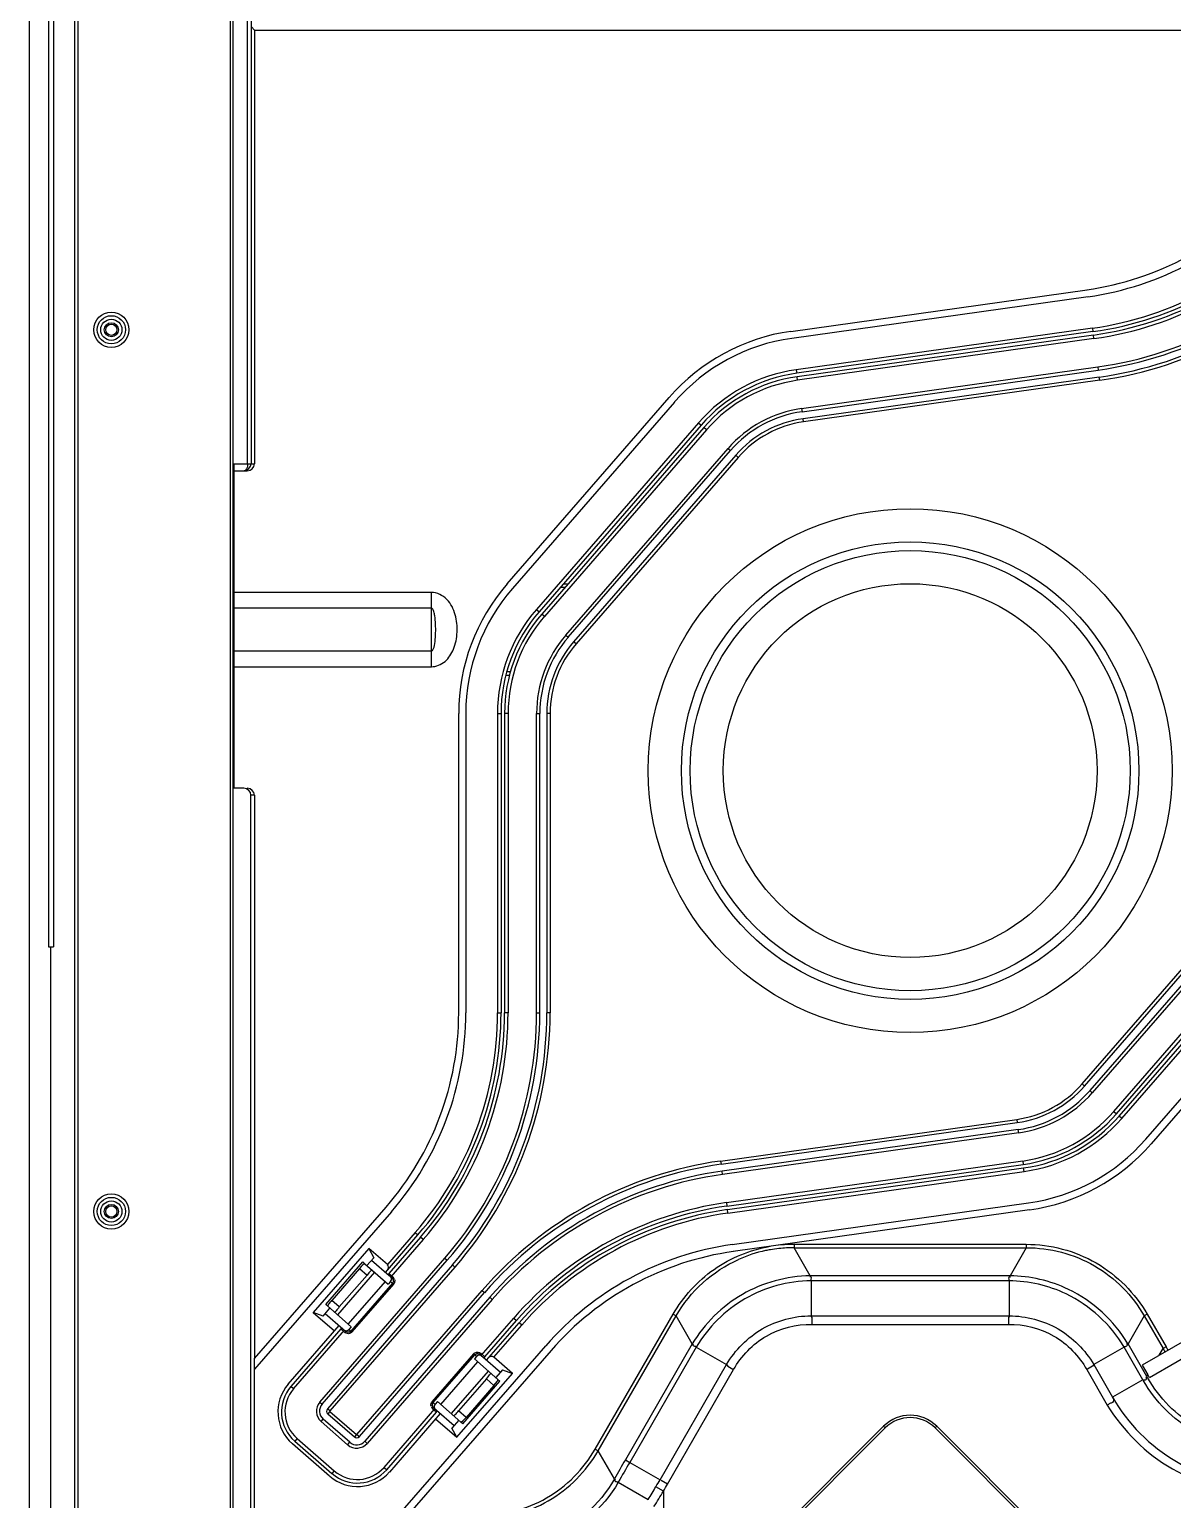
# Model space of a CAD drawing. Header units: millimetres. Extents: x -1070 to 42146, y 1440 to 12921.
# Drawn here: x 31676 to 31838.1, y 5099.8 to 5308.3 of the extents above; entities that cross this region are included whole.
import ezdxf

# ---------------------------------------------------------------- set-up
doc = ezdxf.new("R2010")
doc.units = ezdxf.units.MM
for name, color, linetype in [('30303M0020012R002实线CONTINUOUS', 7, 'Continuous'), ('DW-PLUS-XIANGTI实线CONTINUOUS', 7, 'Continuous'), ('MOUZU_COVER实线CONTINUOUS', 7, 'Continuous')]:
    doc.layers.add(name, color=color, linetype=linetype)

# ---------------------------------------------------------------- blocks, each defined once
blk = doc.blocks.new('HJRTY45UYJDFGD')
at = {"layer": '30303M0020012R002实线CONTINUOUS', "color": 251}
for centre, radius in [((-238.28, 437.4), 2), ((-238.28, 437.4), 1.5), ((-238.28, 437.4), 1), ((-238.28, 437.4), 0.8), ((-238.28, 312.4), 2), ((-238.28, 312.4), 1.5), ((-238.28, 312.4), 1), ((-238.28, 312.4), 0.8)]:
    blk.add_circle(centre, radius, dxfattribs=at)
at = {"layer": 'DW-PLUS-XIANGTI实线CONTINUOUS', "color": 251}
for p, q in [((-249.9, 0.8), (-249.9, 999)), ((-221.37, 123.31), (-221.37, 876.49)), ((-221.03, 876.85), (-221.03, 122.95)), ((-247.19, 601.9), (-247.19, 397.9)), ((-246.49, 601.9), (-246.49, 397.9)), ((-243.52, 601.9), (-243.52, 397.9)), ((-243.03, 601.9), (-243.03, 397.9)), ((-218.96, 418.4), (-218.96, 482.41)), ((-218.47, 481.91), (-218.47, 418.4)), ((-218.41, 480.33), (-218, 479.9)), ((-218, 479.9), (-218, 418.4)), ((-218, 479.9), (-38.45, 479.9)), ((-141.93, 437.17), (-99.92, 443.08)), ((-99.78, 442.09), (-141.79, 436.18)), ((-99.16, 437.63), (-141.16, 431.73)), ((-99.09, 437.14), (-141.09, 431.23)), ((-99.16, 437.63), (-99.09, 437.14)), ((-141.16, 431.73), (-141.09, 431.23)), ((-182.16, 401.37), (-159.16, 427.82)), ((-158.41, 427.16), (-181.4, 400.71)), ((-155.01, 424.21), (-178, 397.76)), ((-154.64, 423.88), (-177.63, 397.43)), ((-155.01, 424.21), (-154.64, 423.88)), ((-220.9, 418.4), (-220.9, 372.4)), ((-220.9, 418.4), (-218.96, 418.4)), ((-220.9, 417.4), (-219, 417.4)), ((-218.96, 418.4), (-218.54, 418.4)), ((-218.54, 418.4), (-218.47, 418.4)), ((-218.47, 418.4), (-218, 418.4)), ((-174.61, 400.9), (-173.95, 400.9)), ((-174.18, 401.4), (-173.51, 401.4)), ((-247.19, 399.96), (-247.19, 349.9)), ((-246.49, 399.9), (-246.49, 349.9)), ((-243.52, 399.69), (-243.52, 126.74)), ((-243.03, 399.65), (-243.03, 126.71)), ((-192.9, 400.17), (-220.9, 400.17)), ((-192.9, 389.63), (-192.9, 400.17)), ((-192.9, 397.93), (-220.9, 397.93)), ((-178, 397.76), (-177.63, 397.43)), ((-220.9, 391.87), (-192.9, 391.87)), ((-220.9, 389.63), (-192.9, 389.63)), ((-181.75, 388.4), (-182.35, 388.4)), ((-181.61, 388.9), (-182.22, 388.9)), ((-189.02, 340.58), (-189.02, 383)), ((-188.02, 383), (-188.02, 340.58)), ((-183.52, 383), (-183.52, 340.58)), ((-183.52, 383), (-183.02, 383)), ((-183.02, 383), (-183.02, 340.58)), ((-219.48, 372.4), (-220.9, 372.4)), ((-218.48, 259.72), (-218.48, 371.4)), ((-218, 371.4), (-218.48, 371.4)), ((-218, 371.4), (-218, 291.54)), ((-95.36, 325.92), (-72.37, 352.37)), ((-94.99, 325.59), (-72, 352.04)), ((-247.19, 349.9), (-246.49, 349.9)), ((-246.9, 349.9), (-246.9, 126.74)), ((-91.59, 322.64), (-68.6, 349.09)), ((-67.84, 348.43), (-90.84, 321.98)), ((-183.52, 340.58), (-183.02, 340.58)), ((-94.99, 325.59), (-95.36, 325.92)), ((-150.91, 312.66), (-108.91, 318.57)), ((-150.84, 312.17), (-108.84, 318.07)), ((-108.84, 318.07), (-108.91, 318.57)), ((-218, 291.54), (-199.33, 313.02)), ((-150.84, 312.17), (-150.91, 312.66)), ((-150.22, 307.71), (-108.21, 313.62)), ((-198.57, 312.37), (-218, 290.02)), ((-108.07, 312.63), (-150.08, 306.72)), ((-199.42, 303.77), (-194.8, 309.09)), ((-195.18, 309.42), (-199.14, 304.86)), ((-195.18, 309.42), (-194.8, 309.09)), ((-201.78, 307.15), (-209.65, 298.1)), ((-199.14, 304.86), (-201.78, 307.15)), ((-201.78, 307.15), (-201.06, 305.85)), ((-141.46, 307.75), (-108.54, 307.75)), ((-141.46, 307.75), (-141.46, 307.26)), ((-141.46, 307.26), (-108.54, 307.26)), ((-139.17, 303.29), (-141.46, 307.26)), ((-108.54, 307.26), (-110.83, 303.29)), ((-108.54, 307.75), (-108.54, 307.26)), ((-202.03, 304.73), (-201.06, 305.85)), ((-201.38, 305.48), (-198.89, 303.32)), ((-110.83, 303.29), (-139.17, 303.29)), ((-110.94, 302.57), (-139.06, 302.57)), ((-139.06, 302.57), (-139.06, 297.61)), ((-110.94, 302.57), (-110.94, 297.61)), ((-209.65, 298.1), (-206.63, 295.47)), ((-208.26, 297.56), (-209.65, 298.1)), ((-208.26, 297.56), (-207.28, 298.69)), ((-213.19, 287.93), (-205.98, 296.23)), ((-207.94, 297.93), (-205.45, 295.77)), ((-185.08, 291.31), (-180.46, 296.62)), ((-184.04, 291.74), (-180.08, 296.29)), ((-180.08, 296.29), (-180.46, 296.62)), ((-169.67, 278.69), (-158.61, 297.84)), ((-169.25, 278.45), (-158.19, 297.6)), ((-158.61, 297.84), (-158.19, 297.6)), ((-155.9, 293.63), (-158.19, 297.6)), ((-139.06, 297.61), (-110.94, 297.61)), ((-138.93, 296.39), (-111.07, 296.39)), ((-91.81, 297.6), (-94.1, 293.63)), ((-80.93, 297.05), (-92.08, 290.61)), ((-91.39, 297.84), (-91.81, 297.6)), ((-91.81, 297.6), (-89.12, 292.95)), ((-91.39, 297.84), (-88.71, 293.19)), ((-91.08, 288.88), (-79.93, 295.32)), ((-197.6, 269.28), (-176.68, 293.34)), ((-175.93, 292.69), (-196.28, 269.28)), ((-155.9, 293.63), (-165.39, 277.19)), ((-155.33, 293.18), (-164.77, 276.83)), ((-155.33, 293.18), (-151.03, 290.7)), ((-94.67, 293.18), (-98.97, 290.7)), ((-91.99, 288.53), (-94.67, 293.18)), ((-91.42, 288.98), (-94.1, 293.63)), ((-89.67, 292.01), (-89.12, 292.95)), ((-88.71, 293.19), (-89.12, 292.95)), ((-218, 269.28), (-218, 291.54)), ((-185.6, 291.77), (-183.11, 289.6)), ((-181.4, 289.44), (-184.04, 291.74)), ((-182.79, 289.97), (-183.77, 288.85)), ((-182.79, 289.97), (-181.4, 289.44)), ((-160.47, 274.35), (-151.03, 290.7)), ((-159.42, 273.74), (-150.04, 289.98)), ((-99.96, 289.98), (-97.05, 284.94)), ((-98.97, 290.7), (-96.29, 286.05)), ((-92.08, 290.61), (-91.28, 289.22)), ((-189.27, 280.38), (-181.4, 289.44)), ((-91.99, 288.53), (-96.29, 286.05)), ((-91.42, 288.98), (-91.28, 289.22)), ((-191.64, 283.76), (-198.85, 275.46)), ((-192.17, 284.22), (-189.67, 282.06)), ((-192.29, 283.01), (-189.27, 280.38)), ((-189.02, 282.81), (-190, 281.69)), ((-189.27, 280.38), (-190, 281.69)), ((-128.77, 281.95), (-157.05, 253.67)), ((-128.54, 281.72), (-156.82, 253.44)), ((-128.77, 281.95), (-128.54, 281.72)), ((-121.23, 281.95), (-121.46, 281.72)), ((-93.18, 253.44), (-121.46, 281.72)), ((-92.95, 253.67), (-121.23, 281.95)), ((-207.32, 274.87), (-212.6, 279.46)), ((-169.67, 278.69), (-169.25, 278.45)), ((-166.95, 274.48), (-169.25, 278.45)), ((-165.39, 277.19), (-164.77, 276.83)), ((-164.77, 276.83), (-160.47, 274.35)), ((-166.39, 274.03), (-162.14, 271.55)), ((-160, 272.75), (-161.05, 273.38)), ((-159.42, 273.74), (-160.33, 274.27)), ((-160, 272.75), (-160, 227.05))]:
    blk.add_line(p, q, dxfattribs=at)
for centre in [(-238.28, 437.4), (-238.28, 312.4)]:
    blk.add_circle(centre, 2.5, dxfattribs=at)
for centre, radius, start, end in [((-105.77, 484.67), 42, 278, 319), ((-105.77, 484.67), 43, 278, 319), ((-105.77, 484.67), 47.5, 278, 319), ((-105.77, 484.67), 48, 278, 319), ((-138.03, 409.45), 28, 98, 139), ((-138.03, 409.45), 27, 98, 139), ((-138.03, 409.45), 22.5, 98, 139), ((-138.03, 409.45), 22, 98, 139), ((-161.02, 383), 28, 139, 180), ((-161.02, 383), 27, 139, 180), ((-161.02, 383), 22.5, 139, 180), ((-161.02, 383), 22, 139, 180), ((-231.02, 340.58), 42, 319, 0), ((-231.02, 340.58), 43, 319, 0), ((-231.02, 340.58), 47.5, 319, 0), ((-231.02, 340.58), 48, 319, 0), ((-111.97, 340.35), 22, 278, 319), ((-111.97, 340.35), 22.5, 278, 319), ((-111.97, 340.35), 27, 278, 319), ((-111.97, 340.35), 28, 278, 319), ((-144.23, 265.13), 48, 98, 139), ((-144.23, 265.13), 47.5, 98, 139), ((-144.23, 265.13), 43, 98, 139), ((-144.23, 265.13), 42, 98, 139), ((-141.54, 288.04), 19.22, 101.9324, 113.9689), ((-141.53, 287.96), 19.3, 99.8266, 101.9249), ((-141.49, 287.76), 19.5, 96.2384, 99.8245), ((-141.45, 287.52), 20.22, 90.0219, 96.268), ((-141.48, 287.61), 19.65, 89.9531, 96.2379), ((-72, 302.86), 19.78, 210.0594, 211.6406), ((-71.98, 302.87), 19.32, 210.0524, 211.6715), ((-208.66, 283.99), 6, 139, 229), ((-78.45, 296.16), 15.54, 209.4045, 209.9968), ((-74.06, 298.69), 19.89, 209.2294, 209.9598), ((-125, 278.18), 5.33, 45, 135), ((-125, 278.18), 5, 45, 135), ((-203.38, 279.4), 6, 229, 319)]:
    blk.add_arc(centre, radius, start, end, dxfattribs=at)
for centre, major_axis, ratio, start_param, end_param in [((-219, 418.4), (1, 0), 0.999391, -1.570796, 0), ((-219.48, 371.4), (-1, 0), 0.999391, 3.141593, 4.712389), ((-219, 371.4), (1, 0), 0.999391, 0, 1.570796), ((-199.47, 304.48), (0.328, 0.377), 1, -1.570796, 0), ((-184.37, 291.36), (0.377, -0.328), 1, 1.570796, 3.141593), ((-73.75, 300.27), (-10.47, -18.13), 0.955319, -0.504035, -0.484694)]:
    blk.add_ellipse(centre, major_axis=major_axis, ratio=ratio, start_param=start_param, end_param=end_param, dxfattribs=at)
for points in [[(-219.45, 417.4), (-218.98, 417.4), (-218.46, 417.93), (-218.47, 418.4)], [(-158.19, 297.6), (-156.21, 301.05), (-152.98, 303.98), (-149.35, 305.6)], [(-139.16, 303.29), (-142.49, 303.24), (-145.91, 302.31), (-148.79, 300.64)], [(-139.06, 302.57), (-142.3, 302.54), (-145.63, 301.63), (-148.43, 300.02)], [(-102.88, 300.71), (-105.37, 301.89), (-108.18, 302.54), (-110.94, 302.57)], [(-102.56, 301.36), (-105.12, 302.58), (-108, 303.25), (-110.84, 303.29)], [(-148.79, 300.64), (-151.67, 298.98), (-154.19, 296.49), (-155.89, 293.63)], [(-94.67, 293.18), (-96.56, 296.38), (-99.53, 299.11), (-102.88, 300.71)], [(-94.11, 293.63), (-96.06, 296.91), (-99.12, 299.71), (-102.56, 301.36)], [(-148.43, 300.02), (-151.23, 298.4), (-153.68, 295.97), (-155.33, 293.18)], [(-139.07, 297.61), (-138.86, 297.29), (-138.93, 296.87), (-138.93, 296.49)], [(-110.93, 297.61), (-111.14, 297.29), (-111.06, 296.87), (-111.07, 296.49)], [(-151.03, 290.7), (-150.86, 290.37), (-150.45, 290.22), (-150.13, 290.03)], [(-98.97, 290.7), (-99.14, 290.37), (-99.55, 290.22), (-99.87, 290.03)], [(-84.82, 281.23), (-87.72, 282.92), (-90.23, 285.48), (-91.91, 288.39)], [(-84.45, 281.86), (-87.25, 283.49), (-89.68, 285.95), (-91.29, 288.76)], [(-165.39, 277.19), (-165.91, 276.29), (-166.43, 275.38), (-166.95, 274.48)], [(-164.77, 276.83), (-165.31, 275.9), (-165.85, 274.97), (-166.39, 274.04)], [(-166.95, 274.48), (-168.99, 270.84), (-172.52, 267.75), (-176.44, 266.32)], [(-166.39, 274.03), (-168.53, 270.27), (-172.22, 267.09), (-176.29, 265.63)], [(-162.14, 271.55), (-161.77, 272.16), (-161.41, 272.77), (-161.05, 273.38)], [(-161.05, 273.38), (-160.85, 273.7), (-160.66, 274.03), (-160.47, 274.35)], [(-160, 272.75), (-159.81, 273.08), (-159.61, 273.41), (-159.42, 273.74)], [(-161.33, 270.55), (-160.88, 271.28), (-160.44, 272.02), (-160, 272.75)]]:
    blk.add_open_spline(points, degree=3, dxfattribs=at)
for points, knots in [([(-219.36, 417.42), (-219.37, 417.41), (-219.4, 417.4), (-219.43, 417.4), (-219.45, 417.4)], [0, 0, 0, 0, 0.512546, 1, 1, 1, 1]), ([(-218.96, 418.4), (-218.96, 418.28), (-218.99, 417.94), (-219.13, 417.52), (-219.36, 417.42)], [0, 0, 0, 0, 0.32168, 1, 1, 1, 1]), ([(-189.76, 392.12), (-189.44, 392.88), (-189.12, 394.54), (-189.38, 397.02), (-190.46, 399.32), (-192.09, 400.18), (-192.9, 400.17)], [0, 0, 0, 0, 0.251536, 0.503215, 0.753687, 1, 1, 1, 1]), ([(-192.38, 393.21), (-192.28, 394.02), (-192.26, 395.23), (-192.37, 396.69), (-192.52, 397.41), (-192.7, 397.93), (-192.9, 397.93)], [0, 0, 0, 0, 0.504006, 0.754933, 0.876132, 1, 1, 1, 1]), ([(-192.9, 391.87), (-192.78, 391.87), (-192.44, 392.37), (-192.42, 392.84), (-192.38, 393.21)], [0, 0, 0, 0, 0.241227, 1, 1, 1, 1]), ([(-192.9, 389.63), (-192.21, 389.63), (-190.79, 390.24), (-190.03, 391.47), (-189.76, 392.12)], [0, 0, 0, 0, 0.497156, 1, 1, 1, 1]), ([(-158.61, 297.84), (-157.18, 300.33), (-153.19, 304.73), (-147.69, 306.97), (-144.87, 307.46)], [0, 0, 0, 0, 0.500031, 1, 1, 1, 1]), ([(-108.54, 307.75), (-105.12, 307.74), (-98.15, 305.94), (-93.1, 300.8), (-91.39, 297.84)], [0, 0, 0, 0, 0.499997, 1, 1, 1, 1]), ([(-108.54, 307.26), (-105.2, 307.27), (-98.4, 305.51), (-93.47, 300.49), (-91.81, 297.6)], [0, 0, 0, 0, 0.499997, 1, 1, 1, 1]), ([(-139.08, 302.57), (-139.09, 302.72), (-138.99, 302.88), (-139.03, 303.18), (-139.18, 303.15), (-139.25, 303.13)], [0, 0, 0, 0, 0.572642, 0.743048, 1, 1, 1, 1]), ([(-110.92, 302.57), (-110.92, 302.72), (-111.01, 302.88), (-110.97, 303.18), (-110.82, 303.15), (-110.75, 303.13)], [0, 0, 0, 0, 0.570461, 0.740209, 1, 1, 1, 1]), ([(-151.03, 290.7), (-149.83, 292.76), (-146.3, 296.33), (-141.45, 297.6), (-139.06, 297.61)], [0, 0, 0, 0, 0.500123, 1, 1, 1, 1]), ([(-150.04, 289.98), (-148.96, 291.92), (-145.7, 295.29), (-141.15, 296.43), (-138.93, 296.39)], [0, 0, 0, 0, 0.500133, 1, 1, 1, 1]), ([(-111.07, 296.39), (-108.85, 296.43), (-104.3, 295.29), (-101.04, 291.92), (-99.96, 289.98)], [0, 0, 0, 0, 0.50006, 1, 1, 1, 1]), ([(-110.94, 297.61), (-108.55, 297.6), (-103.7, 296.33), (-100.17, 292.76), (-98.97, 290.7)], [0, 0, 0, 0, 0.500076, 1, 1, 1, 1]), ([(-155.32, 293.19), (-155.44, 293.27), (-155.63, 293.27), (-155.87, 293.46), (-155.77, 293.57), (-155.72, 293.62)], [0, 0, 0, 0, 0.570233, 0.739935, 1, 1, 1, 1]), ([(-94.68, 293.19), (-94.56, 293.27), (-94.37, 293.27), (-94.13, 293.46), (-94.23, 293.57), (-94.28, 293.62)], [0, 0, 0, 0, 0.571245, 0.741341, 1, 1, 1, 1]), ([(-91.98, 288.52), (-91.83, 288.52), (-91.6, 288.49), (-91.41, 288.76), (-91.54, 288.88), (-91.6, 288.94)], [0, 0, 0, 0, 0.536089, 0.708197, 1, 1, 1, 1]), ([(-96.29, 286.05), (-96.22, 285.91), (-96.07, 285.66), (-96.31, 285.27), (-96.72, 285.2), (-96.94, 285.01), (-97.05, 284.94)], [0, 0, 0, 0, 0.274278, 0.481732, 0.743426, 1, 1, 1, 1]), ([(-96.29, 286.05), (-94.15, 282.33), (-87.82, 275.9), (-79.08, 273.63), (-74.79, 273.63)], [0, 0, 0, 0, 0.500051, 1, 1, 1, 1]), ([(-97.05, 284.94), (-94.8, 281.27), (-88.39, 274.92), (-79.68, 272.54), (-75.38, 272.42)], [0, 0, 0, 0, 0.500053, 1, 1, 1, 1]), ([(-185.98, 269.28), (-182.73, 269.28), (-176.1, 271), (-171.29, 275.88), (-169.67, 278.69)], [0, 0, 0, 0, 0.499999, 1, 1, 1, 1]), ([(-185.98, 268.79), (-182.64, 268.8), (-175.85, 270.57), (-170.92, 275.57), (-169.25, 278.45)], [0, 0, 0, 0, 0.499999, 1, 1, 1, 1]), ([(-166.4, 274.02), (-166.54, 274.05), (-166.9, 274.01), (-166.85, 274.38), (-166.77, 274.45)], [0, 0, 0, 0, 0.58866, 1, 1, 1, 1])]:
    blk.add_open_spline(points, degree=3, knots=knots, dxfattribs=at)
at = {"layer": 'MOUZU_COVER实线CONTINUOUS', "color": 251}
for p, q in [((-99.02, 436.64), (-141.02, 430.74)), ((-98.95, 436.15), (-140.96, 430.24)), ((-98.95, 436.15), (-99.02, 436.64)), ((-140.39, 426.24), (-98.39, 432.14)), ((-140.33, 425.79), (-98.32, 431.69)), ((-98.39, 432.14), (-98.32, 431.69)), ((-140.96, 430.24), (-141.02, 430.74)), ((-98.18, 430.7), (-140.19, 424.8)), ((-98.12, 430.25), (-140.13, 424.34)), ((-98.12, 430.25), (-98.18, 430.7)), ((-140.39, 426.24), (-140.33, 425.79)), ((-154.26, 423.55), (-177.25, 397.1)), ((-153.88, 423.22), (-176.87, 396.77)), ((-153.88, 423.22), (-154.26, 423.55)), ((-140.13, 424.34), (-140.19, 424.8)), ((-173.82, 394.12), (-150.83, 420.57)), ((-173.48, 393.82), (-150.49, 420.27)), ((-149.73, 419.62), (-172.72, 393.17)), ((-149.38, 419.31), (-172.38, 392.87)), ((-150.83, 420.57), (-150.49, 420.27)), ((-149.38, 419.31), (-149.73, 419.62)), ((-176.87, 396.77), (-177.25, 397.1)), ((-173.82, 394.12), (-173.48, 393.82)), ((-172.38, 392.87), (-172.72, 393.17)), ((-182.52, 383), (-182.52, 340.58)), ((-182.02, 383), (-182.52, 383)), ((-182.02, 383), (-182.02, 340.58)), ((-177.98, 340.58), (-177.98, 383)), ((-177.98, 383), (-177.52, 383)), ((-177.52, 340.58), (-177.52, 383)), ((-176.52, 383), (-176.52, 340.58)), ((-176.07, 383), (-176.52, 383)), ((-176.07, 383), (-176.07, 340.58)), ((-100.62, 330.49), (-77.62, 356.93)), ((-100.27, 330.18), (-77.28, 356.63)), ((-76.52, 355.98), (-99.51, 329.53)), ((-76.18, 355.68), (-99.17, 329.23)), ((-96.12, 326.58), (-73.13, 353.03)), ((-95.74, 326.25), (-72.75, 352.7)), ((-182.02, 340.58), (-182.52, 340.58)), ((-177.98, 340.58), (-177.52, 340.58)), ((-176.07, 340.58), (-176.52, 340.58)), ((-100.62, 330.49), (-100.27, 330.18)), ((-99.17, 329.23), (-99.51, 329.53)), ((-151.88, 319.55), (-109.87, 325.46)), ((-109.87, 325.46), (-109.81, 325)), ((-96.12, 326.58), (-95.74, 326.25)), ((-151.82, 319.1), (-109.81, 325)), ((-109.67, 324.01), (-151.68, 318.11)), ((-109.61, 323.56), (-151.61, 317.66)), ((-109.61, 323.56), (-109.67, 324.01)), ((-151.88, 319.55), (-151.82, 319.1)), ((-151.05, 313.65), (-109.04, 319.56)), ((-150.98, 313.16), (-108.98, 319.06)), ((-109.04, 319.56), (-108.98, 319.06)), ((-151.61, 317.66), (-151.68, 318.11)), ((-151.05, 313.65), (-150.98, 313.16)), ((-194.42, 308.76), (-198.91, 303.6)), ((-194.04, 308.43), (-194.42, 308.76)), ((-194.04, 308.43), (-198.66, 303.12)), ((-208.73, 285.37), (-190.99, 305.78)), ((-208.39, 285.07), (-190.65, 305.48)), ((-207.87, 299.2), (-202.62, 305.24)), ((-189.89, 304.82), (-207.63, 284.42)), ((-189.55, 304.52), (-207.29, 284.12)), ((-203.1, 304.33), (-207.03, 299.8)), ((-203.1, 304.33), (-202.02, 303.39)), ((-202.62, 305.24), (-202.34, 304.99)), ((-202.34, 304.99), (-199, 302.09)), ((-190.99, 305.78), (-190.65, 305.48)), ((-189.55, 304.52), (-189.89, 304.82)), ((-200.96, 303.79), (-206.21, 297.75)), ((-202.02, 303.39), (-205.96, 298.86)), ((-199.46, 302.48), (-204.7, 296.45)), ((-198.41, 302.24), (-204.31, 295.45)), ((-198.67, 302.47), (-199, 302.09)), ((-198.91, 303.6), (-198.33, 303.1)), ((-198.89, 303.32), (-198.46, 302.95)), ((-198.26, 302.11), (-198.67, 302.47)), ((-198.33, 303.1), (-198.46, 302.95)), ((-198.26, 302.11), (-204.16, 295.32)), ((-203.45, 280.78), (-185.71, 301.19)), ((-203.1, 280.48), (-185.36, 300.89)), ((-184.61, 300.23), (-202.35, 279.82)), ((-185.71, 301.19), (-185.36, 300.89)), ((-184.26, 299.93), (-184.61, 300.23)), ((-207.54, 298.91), (-207.87, 299.2)), ((-204.25, 296.05), (-207.59, 298.96)), ((-205.96, 298.86), (-207.03, 299.8)), ((-184.26, 299.93), (-202, 279.52)), ((-204.25, 296.05), (-204.58, 295.67)), ((-185.83, 291.97), (-181.21, 297.28)), ((-185.32, 291.79), (-180.84, 296.95)), ((-181.21, 297.28), (-180.84, 296.95)), ((-205.73, 295.75), (-212.82, 287.6)), ((-212.44, 287.27), (-205.22, 295.57)), ((-205.16, 295.25), (-205.73, 295.75)), ((-205.03, 295.4), (-205.45, 295.77)), ((-205.16, 295.25), (-205.03, 295.4)), ((-204.58, 295.67), (-204.16, 295.32)), ((-192.79, 285.43), (-186.89, 292.22)), ((-192.64, 285.3), (-186.74, 292.09)), ((-186.89, 292.22), (-186.48, 291.86)), ((-186.48, 291.86), (-186.8, 291.49)), ((-185.9, 292.29), (-186.03, 292.14)), ((-186.03, 292.14), (-185.6, 291.77)), ((-185.9, 292.29), (-185.32, 291.79)), ((-186.35, 291.09), (-191.6, 285.05)), ((-184.84, 289.78), (-190.09, 283.75)), ((-186.8, 291.49), (-183.46, 288.58)), ((-185.1, 288.68), (-189.03, 284.15)), ((-188.43, 282.3), (-183.18, 288.34)), ((-184.02, 287.74), (-187.95, 283.21)), ((-185.1, 288.68), (-184.02, 287.74)), ((-183.51, 288.62), (-183.18, 288.34)), ((-212.44, 287.27), (-212.82, 287.6)), ((-208.73, 285.37), (-208.39, 285.07)), ((-207.29, 284.12), (-207.63, 284.42)), ((-207.28, 284.06), (-207.58, 283.71)), ((-207.58, 283.71), (-203.81, 280.43)), ((-207.28, 284.06), (-203.51, 280.78)), ((-199.61, 276.12), (-192.39, 284.42)), ((-199.23, 275.79), (-192.15, 283.94)), ((-192.79, 285.43), (-192.38, 285.07)), ((-192.72, 284.44), (-192.59, 284.59)), ((-192.15, 283.94), (-192.72, 284.44)), ((-192.17, 284.22), (-192.59, 284.59)), ((-192.05, 285.45), (-192.38, 285.07)), ((-188.71, 282.54), (-192.05, 285.45)), ((-187.95, 283.21), (-189.03, 284.15)), ((-208.54, 282.61), (-208.24, 282.96)), ((-204.77, 279.33), (-208.54, 282.61)), ((-204.46, 279.68), (-208.24, 282.96)), ((-188.43, 282.3), (-188.71, 282.54)), ((-211.95, 280.22), (-212.27, 279.84)), ((-212.27, 279.84), (-206.99, 275.25)), ((-211.95, 280.22), (-206.66, 275.62)), ((-204.77, 279.33), (-204.46, 279.68)), ((-203.51, 280.78), (-203.81, 280.43)), ((-203.45, 280.78), (-203.1, 280.48)), ((-202, 279.52), (-202.35, 279.82)), ((-206.66, 275.62), (-206.99, 275.25)), ((-199.61, 276.12), (-199.23, 275.79))]:
    blk.add_line(p, q, dxfattribs=at)
for radius in [37.14, 32.44, 31.2, 26.5]:
    blk.add_circle((-125, 374.9), radius, dxfattribs=at)
for centre, radius, start, end in [((-105.77, 484.67), 48.5, 278, 319), ((-105.77, 484.67), 49, 278, 319), ((-105.77, 484.67), 53.04, 278, 319), ((-105.77, 484.67), 53.5, 278, 319), ((-105.77, 484.67), 54.5, 278, 319), ((-105.77, 484.67), 54.96, 278, 319), ((-138.03, 409.45), 21.5, 98, 139), ((-138.03, 409.45), 21, 98, 139), ((-138.03, 409.45), 16.96, 98, 139), ((-138.03, 409.45), 16.5, 98, 139), ((-138.03, 409.45), 15.5, 98, 139), ((-138.03, 409.45), 15.04, 98, 139), ((-161.02, 383), 21.5, 139, 180), ((-161.02, 383), 21, 139, 180), ((-161.02, 383), 16.96, 139, 180), ((-161.02, 383), 16.5, 139, 180), ((-161.02, 383), 15.5, 139, 180), ((-161.02, 383), 15.04, 139, 180), ((-231.02, 340.58), 48.5, 319, 0), ((-231.02, 340.58), 49, 319, 0), ((-231.02, 340.58), 53.04, 319, 0), ((-231.02, 340.58), 53.5, 319, 0), ((-231.02, 340.58), 54.5, 319, 0), ((-231.02, 340.58), 54.96, 319, 0), ((-111.97, 340.35), 15.04, 278, 319), ((-111.97, 340.35), 15.5, 278, 319), ((-111.97, 340.35), 16.5, 278, 319), ((-111.97, 340.35), 16.96, 278, 319), ((-111.97, 340.35), 21, 278, 319), ((-111.97, 340.35), 21.5, 278, 319), ((-144.23, 265.13), 54.96, 98, 139), ((-144.23, 265.13), 54.5, 98, 139), ((-144.23, 265.13), 53.5, 98, 139), ((-144.23, 265.13), 53.04, 98, 139), ((-144.23, 265.13), 49, 98, 139), ((-144.23, 265.13), 48.5, 98, 139), ((-198.76, 303.47), 0.2, 139, 229), ((-198.8, 302.56), 0.516, 33.6262, 48.9618), ((-198.8, 302.56), 0.512, 16.332, 33.558), ((-198.8, 302.56), 0.714, 33.5508, 48.9565), ((-198.8, 302.56), 0.711, 16.2174, 33.4769), ((-205.58, 295.62), 0.2, 49, 139), ((-204.69, 295.78), 0.706, 229.0087, 231.1943), ((-186.36, 291.75), 0.706, 49.0087, 51.1943), ((-185.47, 291.92), 0.2, 229, 319), ((-208.66, 283.99), 5.5, 139, 229), ((-208.66, 283.99), 5, 139, 229), ((-207.25, 284.09), 1.96, 139, 229), ((-207.25, 284.09), 1.5, 139, 229), ((-207.25, 284.09), 0.5, 139, 229), ((-207.25, 284.09), 0.0417, 139, 229), ((-192.25, 284.97), 0.711, 196.2174, 213.4769), ((-192.25, 284.98), 0.714, 213.5508, 228.9565), ((-192.25, 284.98), 0.512, 196.332, 213.558), ((-192.25, 284.98), 0.516, 213.6262, 228.9618), ((-192.3, 284.07), 0.2, 319, 49), ((-203.48, 280.81), 1.96, 229, 319), ((-203.48, 280.81), 1.5, 229, 319), ((-203.48, 280.81), 0.5, 229, 319), ((-203.48, 280.81), 0.0417, 229, 319), ((-203.38, 279.4), 5.5, 229, 319), ((-203.38, 279.4), 5, 229, 319)]:
    blk.add_arc(centre, radius, start, end, dxfattribs=at)
for centre, major_axis, ratio, start_param, end_param in [((-203, 304.24), (0.656, 0.755), 0.131652, 0, 1.570796), ((-201.99, 303.37), (0.656, 0.755), 0.034921, 0, 1.570796), ((-199.05, 302.8), (-0.38, 0.33), 0.992546, -1.733823, -1.570796), ((-199.05, 302.8), (-0.38, 0.33), 0.992546, 3.141593, 4.318206), ((-206.94, 299.71), (0.656, 0.755), 0.131652, 1.570796, 3.141593), ((-205.93, 298.84), (0.656, 0.755), 0.034921, 1.570796, 3.141593), ((-204.96, 296), (0.38, -0.33), 0.992546, 4.712389, 6.283185), ((-186.1, 291.53), (-0.38, 0.33), 0.992546, 4.712389, 6.283185), ((-185.12, 288.7), (0.656, 0.755), 0.034921, -1.570796, 0), ((-184.12, 287.83), (0.656, 0.755), 0.131652, -1.570796, 0), ((-192, 284.74), (0.38, -0.33), 0.992546, 9.424778, 10.601391), ((-192, 284.74), (0.38, -0.33), 0.992546, 4.549363, 4.712389), ((-189.06, 284.17), (0.656, 0.755), 0.034921, -3.141593, -1.570796), ((-188.05, 283.3), (0.656, 0.755), 0.131652, -3.141593, -1.570796)]:
    blk.add_ellipse(centre, major_axis=major_axis, ratio=ratio, start_param=start_param, end_param=end_param, dxfattribs=at)
for points in [[(-198.29, 302.54), (-198.3, 302.43), (-198.34, 302.32), (-198.41, 302.24)], [(-198.31, 302.71), (-198.29, 302.65), (-198.29, 302.59), (-198.29, 302.54)], [(-198.09, 302.53), (-198.1, 302.38), (-198.16, 302.22), (-198.26, 302.11)], [(-198.12, 302.76), (-198.1, 302.69), (-198.09, 302.6), (-198.09, 302.53)], [(-204.79, 295.08), (-204.91, 295.1), (-205.04, 295.15), (-205.14, 295.23)], [(-204.76, 295.28), (-204.86, 295.29), (-204.95, 295.34), (-205.03, 295.4)], [(-204.55, 295.09), (-204.63, 295.07), (-204.71, 295.07), (-204.79, 295.08)], [(-204.59, 295.29), (-204.65, 295.27), (-204.71, 295.27), (-204.76, 295.28)], [(-204.31, 295.45), (-204.38, 295.37), (-204.49, 295.31), (-204.59, 295.29)], [(-204.16, 295.32), (-204.26, 295.2), (-204.41, 295.12), (-204.55, 295.09)], [(-186.89, 292.22), (-186.79, 292.33), (-186.65, 292.42), (-186.5, 292.45)], [(-186.74, 292.09), (-186.67, 292.17), (-186.57, 292.23), (-186.46, 292.25)], [(-186.5, 292.45), (-186.42, 292.46), (-186.34, 292.47), (-186.26, 292.45)], [(-186.46, 292.25), (-186.41, 292.26), (-186.35, 292.27), (-186.29, 292.26)], [(-186.29, 292.26), (-186.2, 292.24), (-186.1, 292.2), (-186.03, 292.14)], [(-186.26, 292.45), (-186.14, 292.44), (-186.01, 292.38), (-185.92, 292.3)], [(-192.94, 284.78), (-192.96, 284.85), (-192.97, 284.93), (-192.96, 285.01)], [(-192.96, 285.01), (-192.95, 285.16), (-192.89, 285.32), (-192.79, 285.43)], [(-192.74, 284.83), (-192.76, 284.89), (-192.77, 284.94), (-192.76, 285)], [(-192.76, 285), (-192.76, 285.11), (-192.71, 285.22), (-192.64, 285.3)]]:
    blk.add_open_spline(points, degree=3, dxfattribs=at)

msp = doc.modelspace()

# ---------------------------------------------------------------- block references
at = {"lineweight": -3}
msp.add_blockref('HJRTY45UYJDFGD', (31925.863, 4828.298), dxfattribs=at)

doc.saveas('drawing.dxf')
